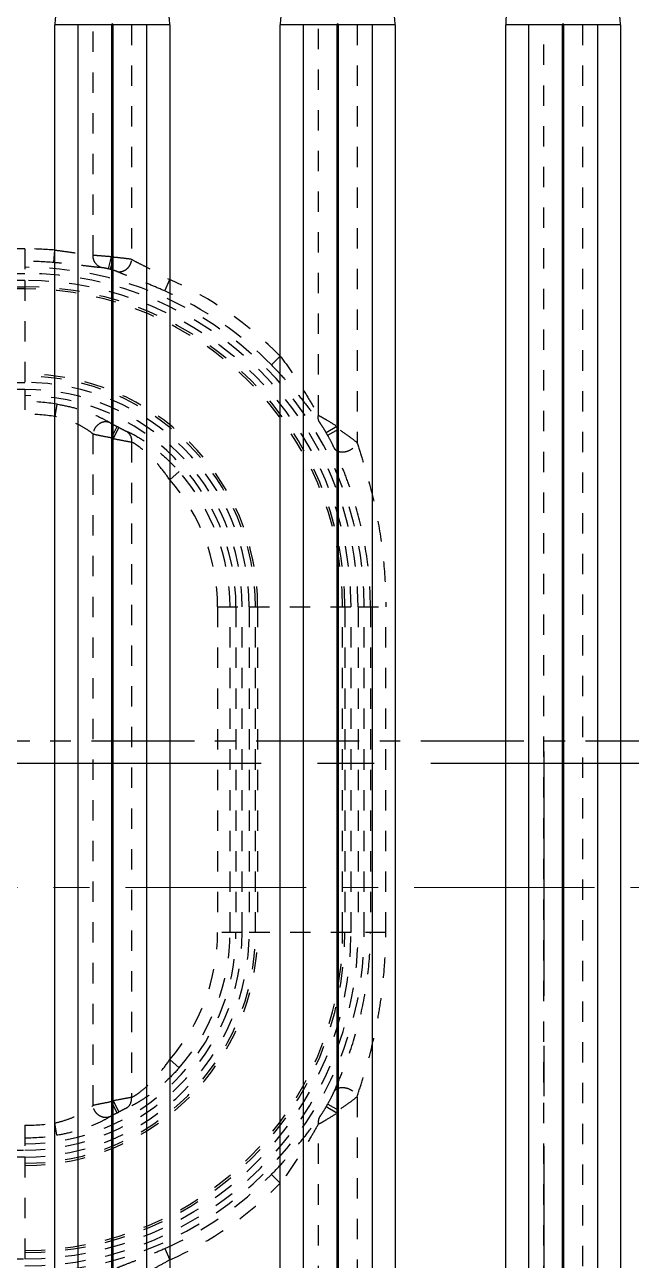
# Model space of a CAD drawing. Header units: millimetres. Extents: x 1572 to 4063, y -10865 to -3081.
# Drawn here: x 2690.1 to 2738.8, y -3748.5 to -3649.3 of the extents above; entities that cross this region are included whole.
import ezdxf

# ---------------------------------------------------------------- set-up
doc = ezdxf.new("R2010")
doc.units = ezdxf.units.MM
doc.header["$LTSCALE"] = 16.335
doc.linetypes.add('CENTER', pattern=[0.6, 0.375, -0.075, 0.075, -0.075])
doc.linetypes.add('HIDDEN', pattern=[0.2, 0.1, -0.1])
doc.layers.get('0').update_dxf_attribs({"linetype": 'CONTINUOUS'})
doc.layers.add('center', color=1, linetype='CENTER', lineweight=9)
doc.layers.add('DEFAULT_2', color=8, linetype='HIDDEN')

# ---------------------------------------------------------------- blocks, each defined once
blk = doc.blocks.new('256')
at = {"color": 7, "linetype": 'Continuous'}
for p, q in [((2540.111, -3160.785), (2540.111, -3017.07)), ((2541.964, -3160.785), (2541.964, -3017.07)), ((2544.651, -3017.07), (2544.651, -3160.785)), ((2544.784, -3160.785), (2544.784, -3017.07)), ((2547.471, -3017.07), (2547.471, -3160.785)), ((2549.324, -3017.07), (2549.324, -3160.785)), ((2558.201, -3160.785), (2558.201, -3017.07)), ((2560.054, -3160.785), (2560.054, -3017.07)), ((2562.741, -3017.07), (2562.741, -3160.785)), ((2562.874, -3160.785), (2562.874, -3017.07)), ((2565.561, -3017.07), (2565.561, -3160.785)), ((2567.414, -3017.07), (2567.414, -3160.785)), ((2576.291, -3160.785), (2576.291, -3017.07)), ((2578.144, -3160.785), (2578.144, -3017.07)), ((2580.831, -3017.07), (2580.831, -3160.785)), ((2580.964, -3160.785), (2580.964, -3017.07)), ((2583.651, -3017.07), (2583.651, -3160.785)), ((2585.504, -3017.07), (2585.504, -3160.785)), ((2540.111, -3160.785), (2544.651, -3160.785)), ((2544.784, -3160.785), (2549.324, -3160.785)), ((2558.201, -3160.785), (2562.741, -3160.785)), ((2562.874, -3160.785), (2567.414, -3160.785)), ((2576.291, -3160.785), (2580.831, -3160.785)), ((2580.964, -3160.785), (2585.504, -3160.785))]:
    blk.add_line(p, q, dxfattribs=at)
for centre, radius, start, end in [((2547.23, -3157.066), 51.039, 180.00002, 268.33465), ((2547.23, -3157.066), 50.269, 180, 268.33465), ((2547.23, -3157.066), 48.343, 180, 268.33465), ((2544.717, -3160.785), 4.606, 180, 360), ((2544.717, -3160.785), 0.0669, 180, 0), ((2562.807, -3160.785), 4.606, 180, 360), ((2562.807, -3160.785), 0.0669, 180, 0), ((2580.897, -3160.785), 4.606, 180, 360), ((2580.897, -3160.785), 0.0669, 180, 0)]:
    blk.add_arc(centre, radius, start, end, dxfattribs=at)
for points, knots in [([(2545.164, -3209.374), (2541.886, -3209.373), (2535.313, -3208.726), (2525.848, -3205.845), (2517.128, -3201.164), (2509.495, -3194.864), (2503.243, -3187.194), (2498.607, -3178.45), (2495.759, -3168.977), (2495.119, -3162.404), (2495.119, -3159.126)], [0, 0, 0, 0, 0.125004, 0.249998, 0.374998, 0.499997, 0.624997, 0.749998, 0.874994, 1, 1, 1, 1]), ([(2545.164, -3208.874), (2541.919, -3208.874), (2535.411, -3208.233), (2526.04, -3205.381), (2517.407, -3200.746), (2509.851, -3194.509), (2503.662, -3186.915), (2499.073, -3178.259), (2496.253, -3168.879), (2495.621, -3162.371), (2495.621, -3159.126)], [0, 0, 0, 0, 0.125011, 0.250001, 0.374997, 0.499992, 0.624988, 0.749988, 0.874985, 1, 1, 1, 1])]:
    blk.add_open_spline(points, degree=3, knots=knots, dxfattribs=at)
at = {"layer": 'DEFAULT_2', "color": 8, "linetype": 'HIDDEN'}
for p, q in [((2543.168, -3160.785), (2543.168, -3017.07)), ((2546.267, -3017.07), (2546.267, -3160.785)), ((2561.258, -3074.738), (2561.258, -3017.07)), ((2564.357, -3017.07), (2564.357, -3072.546)), ((2576.697, -3062.56), (2576.291, -3061.643)), ((2587.932, -3069.901), (2587.932, -3061.724)), ((2736.672, -3061.724), (2587.932, -3061.724)), ((2568.129, -3068.497), (2567.414, -3067.795)), ((2587.932, -3069.901), (2736.672, -3069.901)), ((2587.932, -3072.445), (2587.932, -3070.463)), ((2736.672, -3070.463), (2587.932, -3070.463)), ((2585.346, -3071.646), (2585.504, -3072.636)), ((2563.613, -3074.146), (2562.741, -3073.652)), ((2562.874, -3073.418), (2563.742, -3073.92)), ((2580.831, -3074.408), (2580.364, -3073.52)), ((2580.507, -3073.446), (2580.964, -3074.338)), ((2582.447, -3074.039), (2582.447, -3127.936)), ((2579.348, -3127.29), (2579.348, -3074.685)), ((2575.537, -3077.061), (2576.291, -3077.722)), ((2558.954, -3087.922), (2558.954, -3114.052)), ((2558.954, -3087.922), (2561.172, -3087.922)), ((2560.185, -3114.052), (2560.185, -3087.922)), ((2560.671, -3087.922), (2560.671, -3114.052)), ((2561.172, -3114.052), (2561.172, -3087.922)), ((2561.734, -3087.922), (2561.734, -3114.052)), ((2561.734, -3087.922), (2569.911, -3087.922)), ((2562.236, -3114.052), (2562.236, -3087.922)), ((2562.41, -3087.922), (2562.41, -3114.052)), ((2569.235, -3114.052), (2569.235, -3087.922)), ((2569.409, -3087.922), (2569.409, -3114.052)), ((2569.911, -3114.052), (2569.911, -3087.922)), ((2570.473, -3087.922), (2570.473, -3114.052)), ((2570.473, -3087.922), (2572.455, -3087.922)), ((2570.974, -3114.052), (2570.974, -3087.922)), ((2571.452, -3087.922), (2571.452, -3114.052)), ((2572.455, -3114.052), (2572.455, -3087.922)), ((2561.172, -3114.052), (2558.954, -3114.052)), ((2569.911, -3114.052), (2561.734, -3114.052)), ((2572.455, -3114.052), (2570.473, -3114.052)), ((2576.291, -3124.253), (2575.537, -3124.913)), ((2561.258, -3160.785), (2561.258, -3127.237)), ((2563.613, -3127.829), (2562.741, -3128.323)), ((2580.364, -3128.454), (2580.831, -3127.567)), ((2580.964, -3127.636), (2580.507, -3128.528)), ((2563.742, -3128.054), (2562.874, -3128.557)), ((2564.357, -3129.429), (2564.357, -3160.785)), ((2585.346, -3130.328), (2585.504, -3129.338)), ((2587.932, -3131.512), (2587.932, -3129.53)), ((2587.932, -3131.512), (2634.452, -3131.512)), ((2587.932, -3140.251), (2587.932, -3132.074)), ((2634.452, -3132.074), (2587.932, -3132.074)), ((2567.414, -3134.179), (2568.129, -3133.477)), ((2576.697, -3139.415), (2576.291, -3140.332)), ((2587.932, -3139.575), (2635.251, -3139.575)), ((2634.477, -3139.749), (2587.932, -3139.749)), ((2587.932, -3140.251), (2634.452, -3140.251)), ((2587.932, -3142.795), (2587.932, -3140.813)), ((2634.452, -3140.813), (2587.932, -3140.813)), ((2580.831, -3142.121), (2581.076, -3141.149)), ((2581.206, -3141.181), (2580.964, -3142.154)), ((2585.588, -3141.693), (2585.504, -3142.692)), ((2579.348, -3160.785), (2579.348, -3141.948)), ((2582.447, -3142.26), (2582.447, -3160.785)), ((2587.932, -3142.795), (2594.381, -3142.795))]:
    blk.add_line(p, q, dxfattribs=at)
at = {"layer": 'DEFAULT_2', "color": 1, "linetype": 'CENTER', "ltscale": 1.349153}
blk.add_line((2494.972, -3103.266), (2829.633, -3103.266), dxfattribs=at)
at = {"layer": 'DEFAULT_2', "color": 8, "linetype": 'HIDDEN'}
for centre, radius, start, end in [((2587.932, -3087.922), 27.261, 90, 180), ((2587.932, -3087.922), 26.76, 90, 180), ((2587.932, -3087.922), 26.198, 90, 180), ((2587.932, -3087.922), 25.696, 90, 180), ((2587.932, -3087.922), 25.522, 90, 180), ((2587.932, -3087.922), 28.742, 113.89233, 135.55241), ((2587.932, -3087.922), 27.74, 113.89233, 135.55241), ((2587.932, -3087.922), 18.698, 90, 180), ((2587.932, -3087.922), 18.524, 90, 180), ((2587.932, -3087.922), 18.022, 90, 180), ((2587.932, -3087.922), 17.46, 90, 180), ((2587.932, -3087.922), 16.959, 90, 180), ((2587.932, -3087.922), 16.48, 90, 99.02842), ((2587.932, -3087.922), 15.478, 90, 99.02842), ((2587.932, -3087.922), 28.953, 149.93657, 150.46976), ((2587.932, -3087.922), 27.951, 149.93657, 150.46976), ((2587.932, -3087.922), 16.269, 117.15602, 117.72219), ((2587.932, -3087.922), 15.267, 117.15602, 117.72219), ((2587.932, -3087.922), 16.48, 138.77455, 180), ((2587.932, -3087.922), 15.478, 138.77455, 180), ((2587.932, -3114.052), 27.261, 180, 270), ((2587.932, -3114.052), 26.76, 180, 270), ((2587.932, -3114.052), 26.198, 180, 270), ((2587.932, -3114.052), 25.696, 180, 270), ((2587.932, -3114.052), 25.522, 180, 270), ((2587.932, -3114.052), 18.698, 180, 270), ((2587.932, -3114.052), 18.524, 180, 270), ((2587.932, -3114.052), 18.022, 180, 270), ((2587.932, -3114.052), 17.46, 180, 270), ((2587.932, -3114.052), 16.959, 180, 270), ((2587.932, -3114.052), 16.48, 180, 221.22545), ((2587.932, -3114.052), 15.478, 180, 221.22545), ((2587.932, -3114.052), 27.951, 209.53024, 210.06343), ((2587.932, -3114.052), 15.267, 242.27781, 242.84398), ((2587.932, -3114.052), 28.953, 209.53024, 210.06343), ((2587.932, -3114.052), 16.269, 242.27781, 242.84398), ((2587.932, -3114.052), 15.478, 260.97158, 270), ((2587.932, -3114.052), 16.48, 260.97158, 270), ((2587.932, -3114.052), 27.74, 224.44759, 246.10767), ((2587.932, -3114.052), 28.742, 224.44759, 246.10767), ((2587.932, -3114.052), 27.951, 255.80094, 256.07408), ((2587.932, -3114.052), 27.74, 265.15249, 270), ((2587.932, -3114.052), 28.953, 255.80094, 256.07408), ((2587.932, -3114.052), 28.742, 265.15249, 270)]:
    blk.add_arc(centre, radius, start, end, dxfattribs=at)
for points, knots in [([(2576.291, -3061.643), (2576.599, -3061.466), (2577.196, -3061.136), (2578.045, -3060.695), (2578.758, -3060.338), (2579.178, -3060.126), (2579.348, -3060.027)], [0, 0, 0, 0, 0.307893, 0.591933, 0.829425, 1, 1, 1, 1]), ([(2580.54, -3060.994), (2580.329, -3061.09), (2579.808, -3061.295), (2578.917, -3061.637), (2577.847, -3062.063), (2577.089, -3062.386), (2576.697, -3062.56)], [0, 0, 0, 0, 0.167599, 0.40468, 0.690246, 1, 1, 1, 1]), ([(2564.357, -3072.546), (2564.556, -3072.213), (2564.98, -3071.464), (2565.686, -3070.294), (2566.504, -3069.042), (2567.102, -3068.21), (2567.414, -3067.795)], [0, 0, 0, 0, 0.206019, 0.456626, 0.724946, 1, 1, 1, 1]), ([(2568.129, -3068.497), (2567.736, -3068.898), (2566.983, -3069.703), (2565.945, -3070.919), (2565.171, -3071.906), (2564.631, -3072.619), (2564.391, -3072.937), (2564.279, -3073.079)], [0, 0, 0, 0, 0.281245, 0.552048, 0.80047, 0.909445, 1, 1, 1, 1]), ([(2581.1, -3073.129), (2581.33, -3072.983), (2581.891, -3072.684), (2582.863, -3072.271), (2584.043, -3071.898), (2584.9, -3071.717), (2585.346, -3071.646)], [0, 0, 0, 0, 0.180549, 0.420677, 0.699988, 1, 1, 1, 1]), ([(2564.357, -3072.546), (2564.267, -3072.589), (2564.056, -3072.702), (2563.559, -3072.986), (2563.156, -3073.236), (2562.874, -3073.418)], [0, 0, 0, 0, 0.17327, 0.415809, 1, 1, 1, 1]), ([(2564.279, -3073.079), (2564.243, -3073.125), (2564.163, -3073.241), (2563.98, -3073.519), (2563.838, -3073.754), (2563.742, -3073.92)], [0, 0, 0, 0, 0.17613, 0.422429, 1, 1, 1, 1]), ([(2564.279, -3073.079), (2564.3, -3073.043), (2564.373, -3072.876), (2564.383, -3072.684), (2564.357, -3072.546)], [0, 0, 0, 0, 0.229754, 1, 1, 1, 1]), ([(2580.507, -3073.446), (2580.624, -3073.386), (2580.823, -3073.282), (2581.022, -3073.178), (2581.1, -3073.129)], [0, 0, 0, 0, 0.589178, 1, 1, 1, 1]), ([(2581.1, -3073.129), (2581.226, -3073.075), (2581.453, -3073.043), (2581.748, -3073.113), (2582.05, -3073.265), (2582.332, -3073.576), (2582.432, -3073.89), (2582.447, -3074.039)], [0, 0, 0, 0, 0.220979, 0.349599, 0.485687, 0.759186, 1, 1, 1, 1]), ([(2585.504, -3072.637), (2585.176, -3072.704), (2584.549, -3072.881), (2583.695, -3073.235), (2583, -3073.626), (2582.606, -3073.905), (2582.447, -3074.039)], [0, 0, 0, 0, 0.29612, 0.574449, 0.815894, 1, 1, 1, 1]), ([(2561.258, -3074.738), (2561.457, -3074.567), (2561.945, -3074.194), (2562.448, -3073.845), (2562.741, -3073.652)], [0, 0, 0, 0, 0.428001, 1, 1, 1, 1]), ([(2563.613, -3074.146), (2563.511, -3074.327), (2563.325, -3074.672), (2563.15, -3075.024), (2563.077, -3075.195)], [0, 0, 0, 0, 0.528604, 1, 1, 1, 1]), ([(2575.537, -3077.061), (2575.882, -3076.667), (2576.602, -3075.929), (2577.576, -3075.122), (2578.356, -3074.58), (2578.89, -3074.252), (2579.356, -3074.002), (2579.645, -3073.866), (2579.773, -3073.817)], [0, 0, 0, 0, 0.292363, 0.574193, 0.704608, 0.822363, 0.923704, 1, 1, 1, 1]), ([(2579.773, -3073.817), (2579.638, -3073.901), (2579.403, -3074.163), (2579.338, -3074.509), (2579.348, -3074.685)], [0, 0, 0, 0, 0.473367, 1, 1, 1, 1]), ([(2579.773, -3073.817), (2579.855, -3073.784), (2580.052, -3073.683), (2580.248, -3073.582), (2580.364, -3073.52)], [0, 0, 0, 0, 0.403011, 1, 1, 1, 1]), ([(2580.964, -3074.338), (2581.26, -3074.281), (2581.755, -3074.184), (2582.249, -3074.087), (2582.447, -3074.039)], [0, 0, 0, 0, 0.597344, 1, 1, 1, 1]), ([(2561.258, -3074.738), (2561.091, -3075.218), (2560.772, -3076.227), (2560.145, -3078.328), (2559.647, -3080.533), (2559.289, -3082.783), (2559.099, -3084.49), (2558.977, -3086.204), (2558.948, -3087.35), (2558.954, -3087.922)], [0, 0, 0, 0, 0.113403, 0.236156, 0.489207, 0.616728, 0.744426, 0.872229, 1, 1, 1, 1]), ([(2563.077, -3075.194), (2562.887, -3075.636), (2562.486, -3076.57), (2561.722, -3078.56), (2560.919, -3081.223), (2560.32, -3084.543), (2560.185, -3086.797), (2560.185, -3087.922)], [0, 0, 0, 0, 0.109704, 0.231888, 0.486255, 0.743138, 1, 1, 1, 1]), ([(2563.077, -3075.195), (2563.037, -3075.26), (2562.918, -3075.378), (2562.676, -3075.473), (2562.404, -3075.495), (2562.026, -3075.438), (2561.585, -3075.228), (2561.32, -3074.916), (2561.258, -3074.738)], [0, 0, 0, 0, 0.104204, 0.221617, 0.348018, 0.473307, 0.741856, 1, 1, 1, 1]), ([(2579.348, -3074.685), (2579.254, -3074.732), (2579.043, -3074.857), (2578.551, -3075.199), (2577.862, -3075.793), (2577.043, -3076.677), (2576.535, -3077.36), (2576.291, -3077.722)], [0, 0, 0, 0, 0.072618, 0.168934, 0.413721, 0.698387, 1, 1, 1, 1]), ([(2579.348, -3074.685), (2579.548, -3074.656), (2580.042, -3074.56), (2580.536, -3074.469), (2580.831, -3074.408)], [0, 0, 0, 0, 0.401466, 1, 1, 1, 1]), ([(2561.259, -3127.237), (2561.107, -3126.779), (2560.786, -3125.809), (2560.174, -3123.74), (2559.536, -3120.975), (2559.061, -3117.544), (2558.954, -3115.218), (2558.954, -3114.052)], [0, 0, 0, 0, 0.107572, 0.228023, 0.481311, 0.739903, 1, 1, 1, 1]), ([(2560.185, -3114.052), (2560.185, -3115.189), (2560.323, -3117.463), (2560.931, -3120.802), (2561.74, -3123.465), (2562.499, -3125.436), (2562.894, -3126.351), (2563.077, -3126.78)], [0, 0, 0, 0, 0.259453, 0.518245, 0.772714, 0.893411, 1, 1, 1, 1]), ([(2579.773, -3128.157), (2579.645, -3128.107), (2579.356, -3127.973), (2578.685, -3127.612), (2577.741, -3126.988), (2576.603, -3126.047), (2575.883, -3125.308), (2575.537, -3124.913)], [0, 0, 0, 0, 0.076962, 0.177146, 0.425409, 0.707259, 1, 1, 1, 1]), ([(2576.291, -3124.253), (2576.535, -3124.615), (2577.044, -3125.298), (2577.863, -3126.183), (2578.552, -3126.776), (2579.043, -3127.118), (2579.254, -3127.242), (2579.348, -3127.29)], [0, 0, 0, 0, 0.301714, 0.586507, 0.831167, 0.92742, 1, 1, 1, 1]), ([(2563.077, -3126.78), (2563.039, -3126.718), (2562.926, -3126.604), (2562.694, -3126.506), (2562.42, -3126.478), (2562.025, -3126.535), (2561.577, -3126.752), (2561.318, -3127.066), (2561.258, -3127.237)], [0, 0, 0, 0, 0.100379, 0.212037, 0.337146, 0.473298, 0.752659, 1, 1, 1, 1]), ([(2563.077, -3126.78), (2563.15, -3126.95), (2563.325, -3127.302), (2563.511, -3127.648), (2563.613, -3127.829)], [0, 0, 0, 0, 0.471396, 1, 1, 1, 1]), ([(2561.258, -3127.237), (2561.457, -3127.408), (2561.945, -3127.78), (2562.448, -3128.129), (2562.741, -3128.323)], [0, 0, 0, 0, 0.428008, 1, 1, 1, 1]), ([(2579.773, -3128.157), (2579.63, -3128.069), (2579.397, -3127.8), (2579.339, -3127.455), (2579.348, -3127.29)], [0, 0, 0, 0, 0.503293, 1, 1, 1, 1]), ([(2580.831, -3127.567), (2580.535, -3127.509), (2580.042, -3127.414), (2579.548, -3127.319), (2579.348, -3127.29)], [0, 0, 0, 0, 0.598431, 1, 1, 1, 1]), ([(2582.447, -3127.936), (2582.249, -3127.888), (2581.755, -3127.791), (2581.26, -3127.693), (2580.964, -3127.636)], [0, 0, 0, 0, 0.402409, 1, 1, 1, 1]), ([(2564.357, -3129.429), (2564.267, -3129.385), (2564.057, -3129.273), (2563.558, -3128.989), (2563.155, -3128.739), (2562.874, -3128.557)], [0, 0, 0, 0, 0.173469, 0.415927, 1, 1, 1, 1]), ([(2563.742, -3128.054), (2563.838, -3128.221), (2563.98, -3128.456), (2564.163, -3128.734), (2564.243, -3128.85), (2564.279, -3128.896)], [0, 0, 0, 0, 0.577585, 0.823902, 1, 1, 1, 1]), ([(2564.279, -3128.896), (2564.302, -3128.936), (2564.374, -3129.104), (2564.382, -3129.295), (2564.357, -3129.429)], [0, 0, 0, 0, 0.25403, 1, 1, 1, 1]), ([(2568.129, -3133.477), (2567.736, -3133.076), (2566.983, -3132.272), (2565.945, -3131.055), (2565.171, -3130.069), (2564.631, -3129.356), (2564.391, -3129.038), (2564.279, -3128.896)], [0, 0, 0, 0, 0.281241, 0.552047, 0.800466, 0.909412, 1, 1, 1, 1]), ([(2580.364, -3128.454), (2580.248, -3128.393), (2580.052, -3128.292), (2579.855, -3128.19), (2579.773, -3128.157)], [0, 0, 0, 0, 0.596967, 1, 1, 1, 1]), ([(2581.1, -3128.846), (2581.022, -3128.797), (2580.823, -3128.692), (2580.624, -3128.589), (2580.507, -3128.528)], [0, 0, 0, 0, 0.410964, 1, 1, 1, 1]), ([(2581.1, -3128.846), (2581.226, -3128.899), (2581.453, -3128.932), (2581.748, -3128.861), (2582.05, -3128.709), (2582.332, -3128.398), (2582.432, -3128.085), (2582.447, -3127.936)], [0, 0, 0, 0, 0.220983, 0.349604, 0.485692, 0.759189, 1, 1, 1, 1]), ([(2585.346, -3130.328), (2584.9, -3130.258), (2584.043, -3130.077), (2582.863, -3129.703), (2581.891, -3129.291), (2581.33, -3128.992), (2581.1, -3128.846)], [0, 0, 0, 0, 0.300003, 0.579326, 0.819454, 1, 1, 1, 1]), ([(2582.447, -3127.936), (2582.606, -3128.07), (2583, -3128.349), (2583.695, -3128.74), (2584.549, -3129.094), (2585.176, -3129.27), (2585.504, -3129.338)], [0, 0, 0, 0, 0.184109, 0.425559, 0.703903, 1, 1, 1, 1]), ([(2567.414, -3134.179), (2567.102, -3133.765), (2566.504, -3132.933), (2565.686, -3131.68), (2564.98, -3130.511), (2564.556, -3129.761), (2564.357, -3129.429)], [0, 0, 0, 0, 0.275024, 0.543379, 0.794005, 1, 1, 1, 1]), ([(2576.697, -3139.415), (2577.089, -3139.589), (2577.847, -3139.912), (2578.917, -3140.337), (2579.808, -3140.68), (2580.329, -3140.885), (2580.54, -3140.981)], [0, 0, 0, 0, 0.309767, 0.595347, 0.83242, 1, 1, 1, 1]), ([(2579.348, -3141.948), (2579.178, -3141.849), (2578.758, -3141.636), (2578.045, -3141.28), (2577.196, -3140.839), (2576.599, -3140.509), (2576.291, -3140.332)], [0, 0, 0, 0, 0.170582, 0.408075, 0.692117, 1, 1, 1, 1]), ([(2580.54, -3140.981), (2580.414, -3140.95), (2580.201, -3140.95), (2579.935, -3141.045), (2579.675, -3141.21), (2579.437, -3141.514), (2579.358, -3141.807), (2579.348, -3141.948)], [0, 0, 0, 0, 0.225202, 0.352946, 0.486864, 0.756214, 1, 1, 1, 1]), ([(2580.54, -3140.981), (2580.61, -3141.012), (2580.789, -3141.07), (2580.969, -3141.122), (2581.076, -3141.149)], [0, 0, 0, 0, 0.407953, 1, 1, 1, 1]), ([(2581.206, -3141.181), (2581.312, -3141.208), (2581.49, -3141.245), (2581.67, -3141.279), (2581.742, -3141.282)], [0, 0, 0, 0, 0.599643, 1, 1, 1, 1]), ([(2581.742, -3141.282), (2581.951, -3141.293), (2582.459, -3141.35), (2583.333, -3141.458), (2584.407, -3141.584), (2585.182, -3141.658), (2585.588, -3141.693)], [0, 0, 0, 0, 0.16184, 0.396062, 0.683613, 1, 1, 1, 1]), ([(2581.742, -3141.283), (2581.946, -3141.335), (2582.234, -3141.543), (2582.415, -3141.935), (2582.448, -3142.154), (2582.447, -3142.26)], [0, 0, 0, 0, 0.491805, 0.751355, 1, 1, 1, 1]), ([(2579.348, -3141.948), (2579.545, -3141.981), (2580.039, -3142.04), (2580.534, -3142.093), (2580.831, -3142.121)], [0, 0, 0, 0, 0.400756, 1, 1, 1, 1]), ([(2580.964, -3142.154), (2581.26, -3142.182), (2581.754, -3142.222), (2582.248, -3142.256), (2582.447, -3142.26)], [0, 0, 0, 0, 0.599961, 1, 1, 1, 1]), ([(2585.504, -3142.692), (2585.183, -3142.656), (2584.569, -3142.577), (2583.718, -3142.448), (2583.021, -3142.335), (2582.615, -3142.272), (2582.447, -3142.26)], [0, 0, 0, 0, 0.313902, 0.600978, 0.836248, 1, 1, 1, 1]), ([(2495.499, -3159.369), (2495.5, -3162.614), (2496.132, -3169.122), (2498.952, -3178.502), (2503.54, -3187.158), (2509.73, -3194.752), (2517.286, -3200.989), (2525.919, -3205.624), (2535.29, -3208.476), (2541.798, -3209.117), (2545.043, -3209.117)], [0, 0, 0, 0, 0.125015, 0.250012, 0.375012, 0.500008, 0.625003, 0.749999, 0.874989, 1, 1, 1, 1])]:
    blk.add_open_spline(points, degree=3, knots=knots, dxfattribs=at)

msp = doc.modelspace()

# ---------------------------------------------------------------- linework, layer by layer
at = {"color": 1, "linetype": 'CENTER', "ltscale": 3.2855}
msp.add_line((2731.783, -3823.851), (2731.783, -3707.64), dxfattribs=at)
at = {"color": 1, "linetype": 'CENTER', "ltscale": 3.708617}
msp.add_line((2395.545, -3708.566), (2835.867, -3708.566), dxfattribs=at)
at = {"layer": 'center', "color": 1, "linetype": 'CENTER', "ltscale": 2.363514}
msp.add_line((2350.706, -3718.566), (2880.706, -3718.566), dxfattribs=at)

# ---------------------------------------------------------------- block references
at = {"rotation": 180}
msp.add_blockref('256', (5278.008, -6810.089), dxfattribs=at)

doc.saveas('drawing.dxf')
